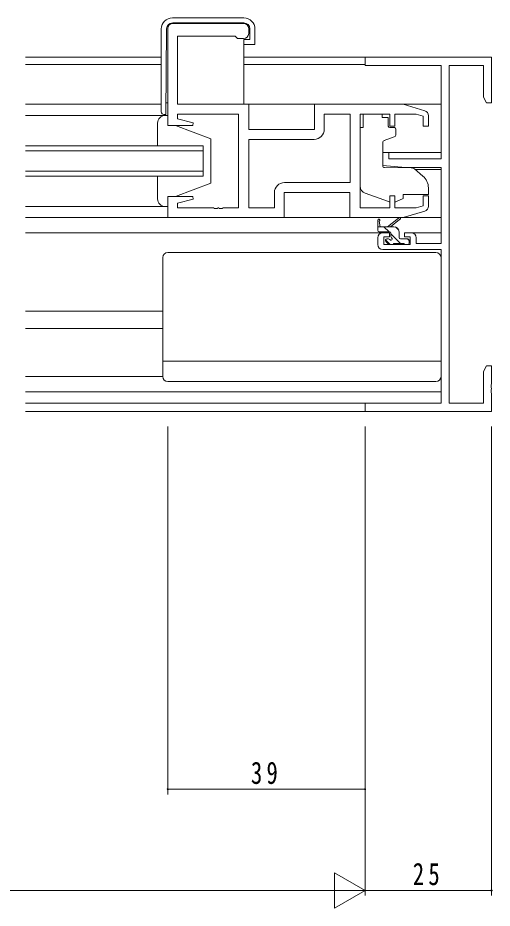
# Model space of a CAD drawing. Units: millimetres, scale not verified. Extents: x -567 to 567, y -403 to 403.
# Drawn here: x 283.6 to 377.4, y -62 to 114 of the extents above; entities that cross this region are included whole.
import ezdxf

# ---------------------------------------------------------------- set-up
doc = ezdxf.new("R2010")
doc.units = ezdxf.units.MM
doc.header["$LTSCALE"] = 2
for name, color, linetype, lineweight in [('0-3_YKK_11', 7, 'Continuous', 18), ('0-4_YKK_12', 2, 'Continuous', 18), ('0-5_YKK_13', 4, 'Continuous', 18), ('0-6_YKK_D', 6, 'Continuous', 18)]:
    doc.layers.add(name, color=color, linetype=linetype, lineweight=lineweight)
doc.styles.add('ＭＳ ゴシック', font='')
doc.styles.get('ＭＳ ゴシック').set_extended_font_data('MS Gothic')

msp = doc.modelspace()

# ---------------------------------------------------------------- linework, layer by layer
at = {"layer": '0-3_YKK_11'}
for p, q in [((314.274, 112.915), (328.274, 112.915)), ((313.274, 92.715), (313.274, 111.915)), ((329.274, 111.915), (329.274, 110.915)), ((326.574, 110.415), (315.204, 110.415)), ((315.204, 110.415), (315.204, 96.915)), ((352.274, 106.215), (377.274, 106.215)), ((352.274, 104.585), (352.274, 106.215)), ((377.274, 106.215), (377.274, 97.215)), ((367.274, 104.585), (352.274, 104.585)), ((367.274, 86.115), (367.274, 104.585)), ((375.644, 104.585), (368.904, 104.585)), ((368.904, 104.585), (368.904, 37.845)), ((375.644, 98.306), (375.644, 104.585)), ((315.204, 96.915), (329.274, 96.915)), ((329.274, 96.915), (329.274, 91.915)), ((342.274, 91.915), (342.274, 96.915)), ((342.274, 96.915), (359.774, 96.915)), ((359.774, 96.915), (364.061, 95.629)), ((315.204, 94.985), (315.204, 94.068)), ((327.274, 94.985), (315.204, 94.985)), ((315.204, 94.068), (318.303, 93.237)), ((327.274, 76.445), (327.274, 94.985)), ((344.204, 91.985), (344.204, 94.985)), ((344.204, 94.985), (349.344, 94.985)), ((349.344, 94.985), (349.344, 81.445)), ((349.344, 94.985), (349.344, 81.445)), ((357.174, 94.985), (351.274, 94.985)), ((351.274, 94.985), (351.274, 76.445)), ((357.174, 92.615), (357.174, 94.985)), ((358.174, 94.985), (358.174, 92.615)), ((362.379, 94.985), (358.174, 94.985)), ((363.774, 94.567), (362.379, 94.985)), ((363.774, 92.615), (363.774, 94.567)), ((364.774, 94.671), (364.774, 92.615)), ((329.274, 91.915), (342.274, 91.915)), ((358.174, 92.615), (357.174, 92.615)), ((364.774, 92.615), (363.774, 92.615)), ((329.274, 89.985), (342.204, 89.985)), ((329.274, 76.445), (329.274, 89.985)), ((355.774, 84.809), (355.774, 87.415)), ((360.274, 84.415), (355.774, 84.809)), ((356.974, 86.115), (367.274, 86.115)), ((367.274, 84.415), (360.274, 84.415)), ((367.274, 69.415), (367.274, 84.415)), ((349.344, 81.445), (336.344, 81.445)), ((336.274, 79.515), (336.274, 74.515)), ((349.274, 79.515), (336.274, 79.515)), ((349.274, 74.515), (349.274, 79.515)), ((313.274, 74.515), (313.274, 78.715)), ((313.274, 78.715), (318.235, 78.715)), ((318.303, 78.193), (315.204, 77.362)), ((318.235, 78.715), (318.303, 78.193)), ((357.174, 76.445), (357.174, 78.815)), ((357.174, 78.815), (358.174, 78.815)), ((358.174, 78.815), (358.174, 76.445)), ((363.774, 76.864), (363.774, 78.815)), ((363.774, 78.815), (364.774, 78.815)), ((364.774, 78.815), (364.774, 76.759)), ((315.204, 77.362), (315.204, 76.445)), ((323.499, 76.325), (324.049, 76.325)), ((324.049, 76.325), (324.232, 76.445)), ((324.232, 76.445), (327.274, 76.445)), ((351.274, 76.445), (357.174, 76.445)), ((358.174, 76.445), (362.379, 76.445)), ((364.061, 75.801), (359.774, 74.515)), ((362.379, 76.445), (363.774, 76.864)), ((336.274, 74.515), (313.274, 74.515)), ((359.774, 74.515), (349.274, 74.515)), ((354.774, 69.215), (354.774, 70.515)), ((367.274, 68.215), (355.774, 68.215)), ((367.274, 37.845), (367.274, 68.215)), ((375.644, 44.124), (376.274, 45.215)), ((375.644, 37.845), (375.644, 44.124)), ((376.274, 45.215), (377.274, 45.215)), ((377.274, 45.215), (377.274, 41.673)), ((377.274, 39.757), (377.274, 36.215)), ((352.274, 36.215), (352.274, 37.845)), ((352.274, 37.845), (367.274, 37.845)), ((368.904, 37.845), (375.644, 37.845)), ((377.274, 36.215), (352.274, 36.215))]:
    msp.add_line(p, q, dxfattribs=at)
for points in [[(328.274, 109.915), (327.074, 109.915), (326.774, 110.215), (326.574, 110.415)], [(377.274, 97.215), (376.274, 97.215), (375.644, 98.306)], [(318.303, 93.237), (318.235, 92.715), (313.274, 92.715)], [(355.774, 87.415), (356.974, 87.415), (356.974, 86.115)], [(334.344, 79.445), (334.344, 76.445), (329.274, 76.445)], [(315.204, 76.445), (322.316, 76.445), (322.499, 76.325), (323.049, 76.325), (323.232, 76.445), (323.316, 76.445), (323.499, 76.325)], [(355.774, 71.515), (357.074, 71.515), (357.074, 70.715), (355.974, 70.715), (355.974, 69.215), (361.174, 69.215), (361.174, 70.715), (360.074, 70.715), (360.074, 71.515), (361.374, 71.515)], [(362.374, 70.515), (362.374, 69.415), (367.274, 69.415)], [(377.274, 41.673), (377.154, 41.49), (377.154, 40.94), (377.274, 40.757), (377.274, 40.673), (377.154, 40.49), (377.154, 39.94), (377.274, 39.757)]]:
    msp.add_lwpolyline(points, dxfattribs=at)
for centre, radius, start, end in [((314.274, 111.915), 1, 90.00001, 179.99999), ((328.274, 111.915), 1, 0.00001, 89.99999), ((328.274, 110.915), 1, 270.00001, 359.99999), ((363.774, 94.671), 1, 359.99996, 73.30074), ((342.204, 91.985), 2, 270.00001, 359.99999), ((336.344, 79.445), 2, 90.00001, 179.99999), ((363.774, 76.759), 1, 286.69926, 0.00004), ((355.774, 70.515), 1, 90.00001, 179.99999), ((361.374, 70.515), 1, 0.00001, 89.99999), ((355.774, 69.215), 1, 180.00001, 269.99999)]:
    msp.add_arc(centre, radius, start, end, dxfattribs=at)
at = {"layer": '0-4_YKK_12'}
for p, q in [((285.149, 106.215), (312, 106.215)), ((328.3, 106.215), (352.574, 106.215)), ((312, 104.815), (285.149, 104.815)), ((352.282, 104.815), (328.3, 104.815)), ((312, 96.915), (285.149, 96.915)), ((367.274, 96.915), (328.774, 96.915)), ((320.274, 88.715), (285.149, 88.715)), ((320.274, 82.715), (320.274, 88.715)), ((285.149, 87.715), (320.274, 87.715)), ((367.274, 87.415), (355.774, 87.415)), ((320.274, 83.715), (285.149, 83.715)), ((367.274, 84.015), (362.151, 84.015)), ((285.149, 82.715), (320.274, 82.715)), ((313.774, 74.515), (285.149, 74.515)), ((355.774, 71.515), (285.149, 71.515)), ((367.274, 71.515), (361.374, 71.515)), ((312.274, 56.015), (285.149, 56.015)), ((312.274, 52.615), (285.149, 52.615)), ((285.149, 40.115), (367.274, 40.115)), ((352.574, 37.845), (285.149, 37.845)), ((285.149, 36.215), (352.574, 36.215))]:
    msp.add_line(p, q, dxfattribs=at)
at = {"layer": '0-5_YKK_13'}
for p, q in [((314.2, 114.015), (328.3, 114.015)), ((328.3, 113.015), (314.248, 113.015)), ((312, 95.415), (312, 111.815)), ((313.048, 111.826), (312.9, 94.916)), ((329.5, 109.715), (329.5, 111.815)), ((330.5, 111.815), (330.5, 108.715)), ((328.3, 109.715), (329.5, 109.715)), ((328.3, 109.715), (328.3, 96.915)), ((330, 108.715), (328.3, 108.715)), ((330.5, 108.715), (330, 108.715)), ((313.274, 97.215), (312.92, 97.215)), ((285.149, 94.714), (313.274, 94.714)), ((312.9, 94.916), (312.5, 94.915)), ((312.774, 94.715), (313.274, 94.715)), ((313.274, 94.715), (313.274, 92.715)), ((355.674, 94.985), (351.874, 94.985)), ((351.874, 94.985), (351.874, 94.315)), ((351.874, 93.315), (351.874, 94.315)), ((351.874, 92.315), (351.874, 93.315)), ((355.674, 94.985), (355.674, 94.315)), ((355.674, 94.315), (356.844, 94.315)), ((356.844, 93.315), (356.844, 94.315)), ((356.844, 93.315), (356.844, 92.615)), ((311.274, 88.715), (311.274, 93.215)), ((351.874, 92.315), (351.274, 92.315)), ((351.274, 80.76), (351.274, 92.315)), ((357.144, 92.315), (358.074, 92.315)), ((358.374, 92.015), (358.374, 90.965)), ((321.774, 90.115), (321.774, 81.315)), ((358.045, 90.495), (356.045, 89.767)), ((355.774, 89.319), (355.774, 84.712)), ((355.991, 84.413), (361.377, 84.366)), ((362.011, 84.132), (363.702, 82.713)), ((311.274, 78.215), (311.274, 82.715)), ((314.774, 78.715), (321.774, 81.315)), ((356.902, 77.675), (352.265, 79.349)), ((364.774, 80.415), (364.774, 79.115)), ((313.274, 78.715), (313.274, 76.715)), ((314.774, 78.715), (313.274, 78.715)), ((358.468, 77.709), (359.774, 78.318)), ((359.774, 79.115), (359.774, 78.815)), ((364.774, 79.115), (359.774, 79.115)), ((359.774, 78.815), (359.774, 78.318)), ((313.274, 76.715), (285.149, 76.715)), ((313.274, 76.715), (312.774, 76.715)), ((349.774, 74.515), (335.774, 74.515)), ((354.774, 72.015), (354.774, 74.015)), ((356.674, 72.715), (358.892, 74.398)), ((357.274, 72.715), (359.093, 74.116)), ((359.701, 74.515), (367.274, 74.515)), ((357.974, 72.715), (354.774, 72.715)), ((355.074, 73.841), (355.273, 72.715)), ((356.992, 71.715), (355.992, 72.715)), ((358.924, 72.028), (358.287, 72.665)), ((357.074, 71.715), (355.074, 71.715)), ((357.374, 70.776), (357.374, 71.415)), ((359.292, 69.415), (357.374, 71.333)), ((358.974, 70.615), (358.974, 71.715)), ((357.246, 69.215), (356.308, 70.154)), ((356.862, 69.303), (356.362, 69.803)), ((356.574, 70.315), (356.913, 70.315)), ((357.674, 69.215), (357.074, 69.215)), ((359.974, 69.415), (357.874, 69.415)), ((359.274, 70.315), (360.674, 70.315)), ((360.674, 69.215), (360.174, 69.215)), ((360.974, 69.978), (360.637, 70.315)), ((360.974, 70.015), (360.974, 69.515)), ((366.274, 67.615), (313.274, 67.615)), ((312.274, 43.115), (312.274, 66.615)), ((367.274, 43.115), (367.274, 66.615)), ((367.274, 46.155), (312.274, 46.155)), ((312.274, 43.115), (285.149, 43.115)), ((366.274, 42.115), (313.274, 42.115))]:
    msp.add_line(p, q, dxfattribs=at)
msp.add_lwpolyline([(313.274, 92.715), (314.774, 92.715), (321.774, 90.115)], dxfattribs=at)
for centre, radius, start, end in [((314.2, 111.815), 2.2, 90, 180), ((314.248, 111.815), 1.2, 90, 179.5), ((328.3, 111.815), 2.2, 0, 90), ((328.3, 111.815), 1.2, 0, 90), ((312.5, 95.415), 0.5, 180, 270), ((312.774, 93.215), 1.5, 90, 180), ((357.144, 92.615), 0.3, 180, 270), ((358.074, 92.015), 0.3, 0, 90), ((356.274, 89.319), 0.5, 110, 180), ((357.874, 90.965), 0.5, 290, 0), ((356.074, 84.712), 0.3, 180, 269.5), ((361.368, 83.366), 1, 50, 89.5), ((361.774, 80.415), 3, 0, 50), ((352.774, 80.76), 1.5, 180, 250.14674), ((312.774, 78.215), 1.5, 180, 270), ((357.242, 78.615), 1, 250.14674, 266.11316), ((358.045, 78.615), 1, 277.40692, 295), ((354.974, 74.015), 0.2, 300, 180), ((359.074, 74.315), 0.2, 275.58289, 155.58289), ((357.974, 71.715), 1, 0, 90), ((355.074, 72.015), 0.3, 180, 270), ((357.074, 71.415), 0.3, 0, 90), ((357.374, 70.315), 0.25, 213.05573, 56.94427), ((357.674, 70.776), 0.3, 180, 236.94427), ((359.274, 70.615), 0.3, 180, 270), ((356.574, 70.015), 0.3, 90, 225), ((357.074, 69.515), 0.3, 225, 270), ((356.913, 70.015), 0.3, 33.05573, 90), ((357.674, 69.415), 0.2, 270, 0), ((360.174, 69.415), 0.2, 180, 270), ((360.674, 70.015), 0.3, 0, 90), ((360.674, 69.515), 0.3, 270, 0), ((313.274, 66.615), 1, 90, 180), ((366.274, 66.615), 1, 0, 90), ((313.274, 43.115), 1, 180, 270), ((366.274, 43.115), 1, 270, 0)]:
    msp.add_arc(centre, radius, start, end, dxfattribs=at)
at = {"layer": '0-6_YKK_D'}
for p, q in [((313.274, 33.215), (313.274, -39.485)), ((352.274, 33.215), (352.274, -59.485)), ((352.274, 33.215), (352.274, -59.485)), ((352.274, 33.215), (352.274, -39.485)), ((377.274, 33.215), (377.274, -59.485)), ((352.274, -38.485), (313.274, -38.485)), ((-140.726, -58.485), (345.274, -58.485)), ((352.274, -58.485), (340.15, -58.485)), ((352.274, -58.485), (346.212, -61.985)), ((352.274, -58.485), (377.274, -58.485))]:
    msp.add_line(p, q, dxfattribs=at)
msp.add_lwpolyline([(352.274, -58.485), (346.212, -54.985), (346.212, -61.985)], dxfattribs=at)
for centre, start, end in [((313.274, -38.485), 0, 180), ((313.274, -38.485), 180, 0), ((352.274, -38.485), 0, 180), ((352.274, -38.485), 180, 0), ((377.274, -58.485), 0, 180), ((377.274, -58.485), 180, 0)]:
    msp.add_arc(centre, 0.106, start, end, dxfattribs=at)

# ---------------------------------------------------------------- texts
at = {"layer": '0-6_YKK_D', "color": 7, "char_height": 4.399, "attachment_point": 7, "style": 'ＭＳ ゴシック'}
for s, insert in [('\\T1.37;\\W0.75;39', (329.704, -37.485)), ('\\T1.37;\\W0.75;25', (361.692, -57.485))]:
    msp.add_mtext(s, dxfattribs=dict(at, insert=insert))

doc.saveas('drawing.dxf')
